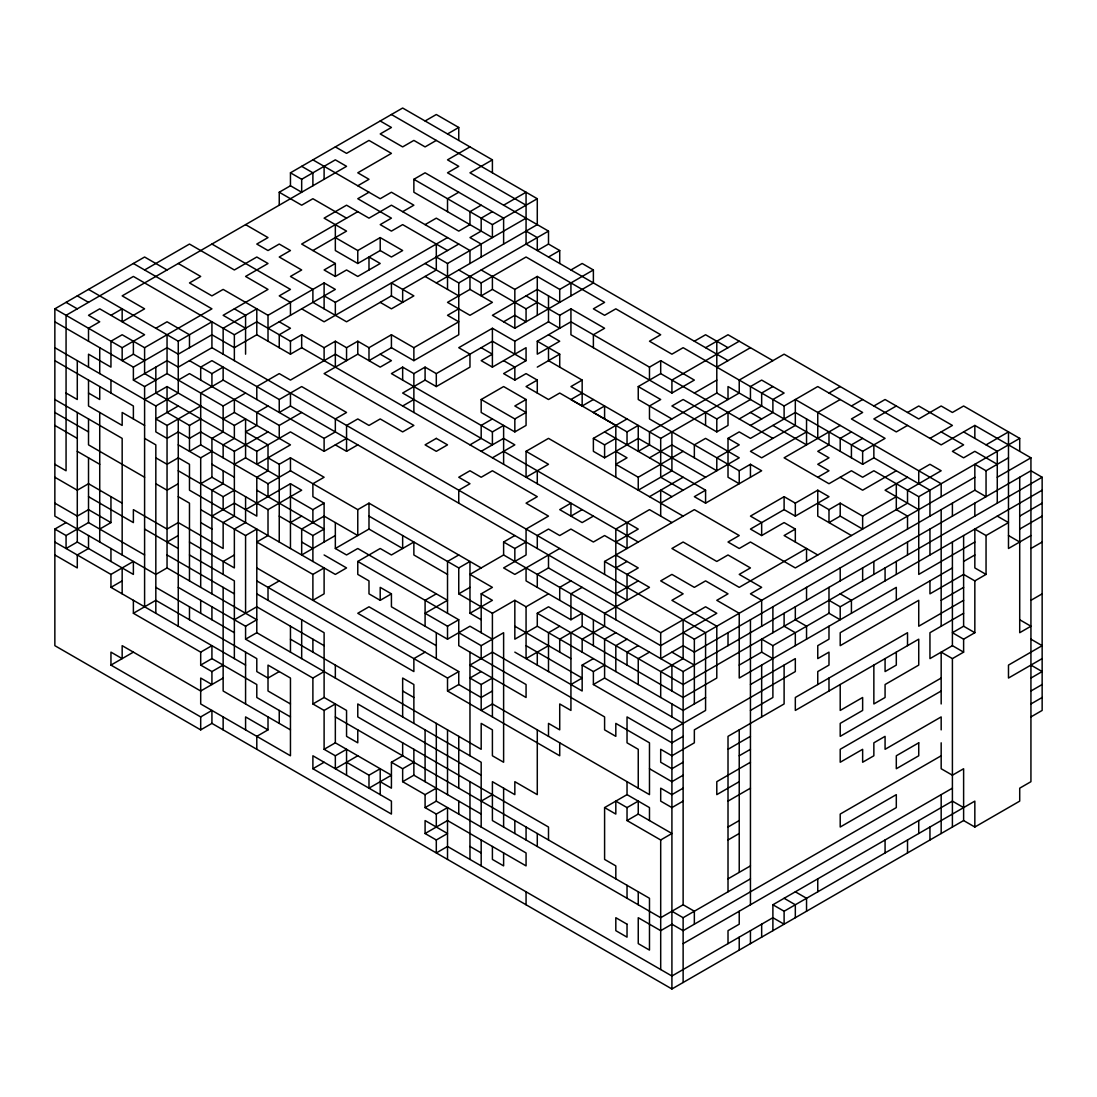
<?xml version="1.0" encoding="UTF-8"?>
<svg xmlns="http://www.w3.org/2000/svg" width="1097" height="1097" viewBox="0 0 1097 1097"><rect width="100%" height="100%" fill="white"/><g stroke="black" fill="none" stroke-linecap="round" stroke-linejoin="round"><path stroke-width="1.5" d="M178.263 587.361L245.577 626.236L256.794 619.75L167.046 567.931L155.829 574.417L54.85 516.111L54.85 308.833L144.598 257.013L167.046 269.972M110.948 315.305L122.165 308.833L122.165 321.791L144.598 308.833L122.165 295.875L346.556 166.333L335.339 159.847L301.675 179.291L301.675 192.236L290.458 185.763L290.458 172.805L402.654 108.027L492.402 159.847L492.402 172.805M144.598 269.972L189.479 244.055L234.36 269.972L256.794 257.013L268.011 263.486L245.577 276.444L268.011 289.402L223.144 315.305L245.577 328.264M279.241 205.194L279.241 192.236L290.458 185.763M425.088 120.985L436.304 114.513L458.752 127.471L458.752 140.416M357.773 185.763L368.99 179.291L357.773 172.805L391.423 153.374L368.99 140.416L346.556 153.374L335.339 146.902M436.304 140.416L425.088 146.902L413.871 140.416L402.654 146.902L380.206 133.944L391.423 127.471L380.206 120.985M447.521 133.944L458.752 127.471M368.99 192.236L357.773 198.722L391.423 218.152L380.206 224.624L391.423 231.11L402.654 224.624L447.521 250.541M54.85 308.833L122.165 347.694L144.598 334.75L99.731 308.833L88.514 315.305L99.731 321.791L88.514 328.264L88.514 341.222M155.829 328.264L167.046 321.791L189.479 334.75L189.479 347.694M357.773 211.666L301.675 244.055L335.339 263.486L335.339 276.444L346.556 269.972L357.773 276.444L380.206 263.486L368.99 257.013L368.99 269.972M413.871 179.291L492.402 224.624L492.402 237.583L413.871 192.236L413.871 179.291L425.088 172.805L503.619 218.152L503.619 244.055M469.969 146.902L447.521 159.847L458.752 166.333L447.521 172.805L548.5 231.11L548.5 244.055L559.717 250.541L559.717 263.486M144.598 360.652L133.381 354.18L122.165 360.652L122.165 347.694M88.514 367.125L88.514 354.18L110.948 367.125L110.948 341.222L122.165 334.75L144.598 347.694L211.927 308.833L133.381 263.486M312.892 250.541L346.556 231.11L324.109 218.152L346.556 205.194L368.99 218.152L391.423 205.194L469.969 250.541L469.969 263.486M54.85 321.791L133.381 367.125L167.046 347.694L178.263 354.18L211.927 334.75L234.36 347.694L256.794 334.75L290.458 354.18L301.675 347.694L638.248 542.014M88.514 289.402L178.263 341.222L211.927 321.791L211.927 347.694L178.263 367.125L167.046 360.652L133.381 380.083L133.381 367.125M402.654 211.666L413.871 205.194L391.423 192.236L380.206 198.722L312.892 159.847M492.402 159.847L469.969 172.805L526.066 205.194M335.339 263.486L324.109 269.972L335.339 276.444M335.339 237.583L357.773 250.541L380.206 237.583L402.654 250.541L391.423 257.013L380.206 250.541L380.206 237.583M458.752 192.236L447.521 198.722L447.521 211.666M133.381 380.083L144.598 386.569L167.046 373.611L223.144 406L245.577 393.041M54.85 464.292L66.067 470.778L66.067 315.305L133.381 276.444L234.36 334.75L256.794 321.791L290.458 341.222L301.675 334.75L324.109 347.694L335.339 341.222L346.556 347.694L357.773 341.222L368.99 347.694L391.423 334.75L413.871 347.694L458.752 321.791L447.521 315.305L458.752 308.833M178.263 263.486L200.696 276.444L189.479 282.93L211.927 295.875L223.144 289.402L268.011 315.305L324.109 282.93L335.339 289.402L268.011 328.264M335.339 224.624L335.339 250.541L357.773 263.486L380.206 250.541M425.088 224.624L436.304 218.152L458.752 231.11L469.969 224.624L469.969 211.666L481.185 205.194M144.598 399.514L167.046 386.569L234.36 425.43L245.577 418.944L245.577 457.819L279.241 477.25M178.263 380.083L189.479 373.611L279.241 425.43L301.675 412.472M54.85 347.694L155.829 406L178.263 393.041L178.263 341.222M189.479 360.652L211.927 373.611L223.144 367.125L223.144 380.083L324.109 438.389L335.339 431.903L335.339 418.944L346.556 412.472L301.675 386.569L279.241 399.514L211.927 360.652L200.696 367.125L200.696 380.083M324.109 295.875L335.339 302.361L447.521 237.583M492.402 211.666L481.185 218.152L481.185 231.11L469.969 237.583L481.185 244.055L481.185 257.013M503.619 205.194L526.066 192.236L526.066 244.055L728.01 360.652M178.263 406L155.829 418.944L167.046 425.43L200.696 406M223.144 380.083L200.696 393.041L200.696 444.861L268.011 483.722L290.458 470.764L357.773 509.639L368.99 503.153L481.185 567.931M458.752 244.055L324.109 321.791L301.675 308.833M492.402 224.624L537.283 198.722L537.283 224.624M436.304 244.055L436.304 269.972L402.654 289.402L402.654 302.361L391.423 295.875L346.556 321.791L312.892 302.361L312.892 289.402L290.458 276.444L301.675 269.972L279.241 257.013L290.458 250.541L279.241 244.055L268.011 250.541L256.794 244.055L268.011 237.583L245.577 224.624M436.304 257.013L447.521 263.486L526.066 218.152M167.046 386.569L167.046 412.472L189.479 425.43L200.696 418.944M436.304 282.93L537.283 224.624M223.144 418.944L234.36 412.472L290.458 444.861L256.794 464.292L256.794 451.333L290.458 431.903L324.109 451.333L346.556 438.389M425.088 263.486L458.752 282.93L548.5 231.11M593.381 399.514L582.164 406L582.164 380.083L570.934 386.569L660.696 438.375L739.227 393.041L739.227 380.083L784.108 354.18L941.171 444.861L974.835 425.43L1030.933 457.819L1030.933 781.695L1019.716 788.167L1019.716 801.125L974.835 827.028L963.619 820.556L671.913 988.973L211.927 723.389L200.696 729.875L54.85 645.667L54.85 529.069L66.067 522.597M200.696 444.861L189.479 451.333L189.479 425.43M268.011 406L256.794 412.472L256.794 425.43L245.577 431.903L268.011 444.861L268.011 470.764L256.794 477.25L256.794 516.111L234.36 503.153L211.927 516.111M380.206 354.18L391.423 360.652L380.206 367.125L357.773 354.18L324.109 373.611L413.871 425.43L402.654 431.903L380.206 418.944L368.99 425.43L357.773 418.944L346.556 425.43L346.556 451.333L335.339 444.861M469.969 289.402L447.521 302.361L469.969 315.305L492.402 302.361L469.969 289.402L469.969 276.444M458.752 269.972L481.185 282.93L526.066 257.013L604.598 302.361L593.381 308.833L604.598 315.305L615.815 308.833L660.696 334.75L649.479 341.222L671.913 354.18L683.129 347.694L784.108 406L817.759 386.555L862.64 412.472L851.423 418.944L885.073 438.375L862.64 451.333L795.325 412.472L750.444 438.375L739.227 431.903L728.01 438.375L728.01 477.25L739.227 483.722L739.227 470.764L750.444 464.292L761.661 470.764L705.577 503.153L694.346 496.68L705.577 490.194L705.577 503.153M548.5 244.055L537.283 250.541L537.283 237.583L526.066 231.11M54.85 529.069L66.067 535.542L88.514 522.597L144.598 554.972M178.263 444.861L200.696 457.819L211.927 451.333M615.815 554.972L638.248 567.931L627.031 574.403L627.031 600.32L290.458 406L279.241 412.472L279.241 399.514M458.752 282.93L458.752 334.75L413.871 360.652L391.423 347.694L368.99 360.652L368.99 347.694M537.283 302.361L526.066 308.833L492.402 289.402L481.185 295.875L481.185 282.93M548.5 257.013L559.717 250.541M54.85 542.028L110.948 574.417L133.381 561.458L133.381 574.417L77.284 542.028L66.067 548.5L66.067 535.542M99.731 529.069L110.948 522.597L110.948 496.68M178.263 483.722L167.046 490.208L155.829 483.722M155.829 406L155.829 431.903L167.046 438.389L178.263 431.903L189.479 438.389L200.696 431.903L234.36 451.333L268.011 431.903M481.185 269.972L514.836 289.402L537.283 276.444L559.717 289.402L593.381 269.972L593.381 282.93L514.836 328.264L492.402 315.305L537.283 289.402L559.717 302.361L559.717 289.402M200.696 483.722L211.927 477.25L268.011 509.639L268.011 535.542L256.794 542.028L312.892 574.403L324.109 567.931L324.109 593.847L312.892 600.32L312.892 574.403M234.36 464.292L245.577 457.819M481.185 347.694L492.402 354.18L481.185 360.652L492.402 367.125L526.066 347.694L526.066 360.652L492.402 341.222L436.304 373.611L425.088 367.125L413.871 373.611L402.654 367.125L391.423 373.611L492.402 431.903L503.619 425.43L503.619 464.292M570.934 269.972L582.164 263.486L593.381 269.972M593.381 347.694L593.381 334.75L604.598 328.264L570.934 308.833L559.717 315.305L559.717 328.264L548.5 321.791L514.836 341.222L492.402 328.264L458.752 347.694L469.969 354.18L469.969 367.125L436.304 386.569L425.088 380.083L402.654 393.041L492.402 444.861L492.402 431.903M503.619 321.791L514.836 315.305L526.066 321.791L526.066 308.833M178.263 470.764L223.144 496.68L234.36 490.208M268.011 457.819L279.241 464.292L290.458 457.819L324.109 477.25L312.892 483.722L312.892 496.68L324.109 503.153L324.109 542.028M167.046 542.028L178.263 535.542M402.654 406L413.871 399.514M110.948 574.417L110.948 587.361L122.165 580.889M245.577 509.639L290.458 483.722L301.675 490.208L268.011 509.639M346.556 451.333L357.773 444.861M548.5 334.75L559.717 341.222L537.283 354.18L537.283 341.222L570.934 321.791L649.479 367.125L660.696 360.652L694.346 380.083L671.913 393.041L570.934 334.75L570.934 308.833M526.066 360.652L503.619 373.611L514.836 380.083L526.066 373.611L537.283 380.083L537.283 393.041M200.696 509.639L245.577 535.542L256.794 529.069L256.794 632.708L481.185 762.25L481.185 827.028M481.185 399.514L503.619 386.555L526.066 399.514L526.066 425.43L514.836 431.903L481.185 412.472L481.185 399.514L514.836 418.944L526.066 412.472L514.836 405.986L526.066 399.514M537.283 367.125L559.717 354.18L559.717 367.125M133.381 600.32L133.381 613.278L155.829 600.32L256.794 658.611L256.794 671.57L268.011 678.056L279.241 671.57M234.36 554.972L223.144 561.458L223.144 574.403M290.458 522.583L301.675 516.111M290.458 496.68L312.892 509.639L324.109 503.153M537.283 380.083L526.066 386.569L548.5 399.514L559.717 393.041L627.031 431.903L638.248 425.43L638.248 451.333L649.479 444.861L649.479 431.903L716.794 393.041L728.01 399.514L728.01 386.555L862.64 464.292L873.856 457.819L929.954 490.194L929.954 516.111M492.402 418.944L481.185 425.43L481.185 438.375L469.969 444.861M279.241 516.111L312.892 535.542L324.109 529.069L256.794 490.208M223.144 678.056L200.696 691L122.165 645.667L122.165 658.611L110.948 652.139L110.948 665.097L133.381 652.139M335.339 535.542L301.675 554.972L301.675 529.069L324.109 516.111L357.773 535.542L357.773 509.639M481.185 451.333L503.619 438.375L514.836 444.861L492.402 457.819M582.164 393.041L570.934 399.514L582.164 406M279.241 580.889L268.011 587.361L268.011 600.32M492.402 678.042L481.185 684.528L481.185 710.431L492.402 703.959L649.479 794.639L649.479 742.82L615.815 723.389L615.815 736.348L604.598 729.862L604.598 716.917L492.402 652.139L469.969 665.097L526.066 697.486L526.066 684.528L458.752 645.667L458.752 619.75L447.521 626.222L425.088 613.278L447.521 600.32L357.773 548.5L346.556 554.972L335.339 548.5L368.99 529.069L368.99 503.153M694.346 341.222L705.577 334.75L728.01 347.694M234.36 619.75L256.794 606.792L324.109 645.667M526.066 451.333L548.5 464.292L526.066 477.25L526.066 451.333L548.5 438.375L683.129 516.111M671.913 418.944L638.248 399.514L638.248 386.569L660.696 373.611L772.891 438.375M705.577 347.694L728.01 334.75L772.891 360.652M133.381 613.278L200.696 652.139L211.927 645.667L211.927 658.611L256.794 684.528L256.794 697.486L290.458 716.917M492.402 639.181L469.969 626.222L447.521 639.181L391.423 606.792L391.423 593.847L380.206 600.32L368.99 593.847L368.99 580.889L357.773 574.403L357.773 561.458L380.206 548.5L391.423 554.972L413.871 542.028L413.871 554.972L447.521 574.403M739.227 341.222L671.913 380.083L671.913 393.041M200.696 652.139L200.696 665.097L211.927 658.611M245.577 626.236L245.577 639.181L256.794 632.708M705.577 477.25L638.248 438.389L604.598 457.819L593.381 451.333L593.381 438.375L627.031 418.944M716.794 367.125L750.444 347.694M200.696 665.097L211.927 671.57L223.144 665.097M593.381 438.375L604.598 444.861L615.815 438.375M694.346 393.041L716.794 380.083M458.752 554.972L447.521 561.458L447.521 613.278M110.948 665.097L200.696 716.917L211.927 710.431L211.927 723.389M368.99 516.111L458.752 567.931L469.969 561.458L469.969 613.278L481.185 619.75M537.283 587.361L537.283 574.403L548.5 567.931L660.696 632.708L705.577 606.792L716.794 613.278L660.696 645.653L503.619 554.972L503.619 542.014L514.836 535.542M649.479 457.819L671.913 444.861L716.794 470.764L716.794 457.819L739.227 444.861L728.01 438.375M728.01 412.472L728.01 425.43L716.794 431.903L671.913 406L683.129 399.514L716.794 418.944L750.444 399.514L750.444 386.555L761.661 380.083L784.108 393.041L772.891 399.514L772.891 412.472L750.444 425.43M772.891 386.555L761.661 393.041L761.661 406L739.227 418.944M436.304 593.847L425.088 600.32L425.088 626.222M503.619 554.972L469.969 574.403L492.402 587.361L481.185 593.834L481.185 632.708M503.619 542.014L514.836 548.5L526.066 542.014M582.164 509.639L570.934 516.111L570.934 503.153L559.717 509.639L582.164 522.583L593.381 516.111M615.815 451.333L627.031 457.819L615.815 464.292L638.248 477.25L683.129 451.333M245.577 639.181L312.892 678.056L324.109 671.57M458.752 567.931L458.752 593.847L469.969 587.361M559.717 548.5L514.836 574.403L503.619 567.931L526.066 554.972L526.066 529.069L548.5 516.111L526.066 503.153L537.283 496.68L492.402 470.764L481.185 477.25L469.969 470.764L458.752 477.25L469.969 483.722L458.752 490.194L458.752 503.153M649.479 496.68L683.129 477.25M828.989 393.041L840.206 386.555M268.011 716.917L268.011 729.875L256.794 736.348L256.794 749.306M312.892 678.056L312.892 703.959L324.109 697.486L346.556 710.431L346.556 736.348L357.773 742.82L357.773 729.875M469.969 613.278L492.402 600.32L481.185 593.834M660.696 503.153L739.227 457.819L705.577 438.375L694.346 444.861L694.346 457.819M840.206 399.514L817.759 412.472L817.759 438.375M312.892 703.959L324.109 710.431L335.339 703.959L335.339 742.82L391.423 775.209L368.99 788.167L368.99 775.209L346.556 762.25M425.088 652.139L413.871 658.611L413.871 671.57L256.794 580.889M458.752 593.847L492.402 613.278L514.836 600.32L526.066 606.792L548.5 593.834M615.815 542.014L638.248 529.069L503.619 451.333M806.542 431.903L761.661 457.819L750.444 451.333L795.325 425.43L795.325 399.514L941.171 483.722L941.171 496.68M851.423 406L862.64 399.514M570.934 580.889L559.717 587.361L559.717 600.32M604.598 574.403L604.598 561.458L694.346 509.639L739.227 535.542L728.01 542.014L739.227 548.5L750.444 542.014L795.325 567.931L907.521 503.153L907.521 490.194L941.171 470.764L929.954 464.292L918.738 470.764L918.738 483.722M840.206 425.43L784.108 457.819L828.989 483.722L851.423 470.764L862.64 477.25L873.856 470.764L918.738 496.68L1019.716 438.375L1019.716 451.333M873.856 406L885.073 399.514L918.738 418.944L941.171 406L952.402 412.472L963.619 406L1019.716 438.375M481.185 658.611L481.185 645.667L503.619 632.708L503.619 762.25L492.402 755.778L492.402 729.862L481.185 723.389L481.185 749.306L290.458 639.181M514.836 600.32L514.836 639.181L537.283 626.222L537.283 613.278L548.5 606.792L570.934 619.75L582.164 613.278L582.164 626.222L683.129 684.528L1042.15 477.25L1042.15 710.431L1030.933 716.917M582.164 587.361L570.934 593.834L570.934 619.75M615.815 567.931L627.031 561.458M851.423 431.903L840.206 438.375L840.206 451.333M896.304 406L873.856 418.944L896.304 431.903L907.521 425.43M324.109 710.431L324.109 749.306L335.339 742.82M447.521 678.042L458.752 671.57L458.752 684.528L447.521 691L447.521 678.042L256.794 567.931M862.64 438.375L851.423 444.861L851.423 457.819M907.521 412.472L918.738 406L952.402 425.43L929.954 438.375M312.892 768.736L391.423 814.07L391.423 801.125L312.892 755.778L312.892 768.736L324.109 762.25M324.109 749.306L335.339 755.778L346.556 749.306L346.556 775.209M481.185 671.57L469.969 678.042L481.185 684.528M559.717 626.222L548.5 632.708L548.5 671.57M615.815 593.834L638.248 580.889M761.661 535.542L750.444 529.069L784.108 509.639L795.325 516.111L828.989 496.68L817.759 490.194L795.325 503.153L784.108 496.68L750.444 516.111L761.661 522.583L761.661 535.542L784.108 522.583L795.325 529.069L795.325 542.014M817.759 477.25L828.989 470.764L817.759 464.292L828.989 457.819L817.759 451.333L828.989 444.861L828.989 431.903M357.773 755.778L335.339 768.736L335.339 755.778M548.5 645.667L526.066 658.611L526.066 606.792M582.164 626.222L559.717 639.181L559.717 652.139M492.402 691L481.185 697.486L458.752 684.528M615.815 632.708L604.598 639.181L604.598 678.042L683.129 723.389M795.325 529.069L784.108 535.542L817.759 554.972M817.759 503.153L828.989 509.639L840.206 503.153L862.64 516.111L896.304 496.68M896.304 470.764L862.64 490.194L840.206 477.25M368.99 775.209L380.206 768.736L380.206 794.639M380.206 781.695L391.423 788.167L391.423 762.25L402.654 755.778L402.654 742.82M391.423 762.25L402.654 768.736L413.871 762.25M514.836 652.139L582.164 691L582.164 665.097L593.381 658.611M627.031 639.181L615.815 645.653L615.815 671.57M862.64 516.111L862.64 529.069L840.206 516.111L828.989 522.583L828.989 509.639M907.521 477.25L885.073 490.194L918.738 509.639M402.654 768.736L402.654 781.695L413.871 775.209L481.185 814.07M570.934 684.528L582.164 678.042L526.066 645.667M582.164 665.097L593.381 671.57L604.598 665.097M638.248 645.653L627.031 652.139L627.031 665.097M986.052 444.861L1008.486 431.903L1008.486 548.5L1030.933 535.542M593.381 671.57L593.381 684.528L604.598 678.042M649.479 652.139L638.248 658.611L638.248 684.528M402.654 781.695L425.088 794.639L436.304 788.167M683.129 632.708L694.346 639.181L974.835 477.25M660.696 632.708L660.696 658.611L683.129 645.653L694.346 652.139L974.835 490.194L974.835 464.292L986.052 470.764L1008.486 457.819M425.088 794.639L425.088 807.598L436.304 801.125L526.066 852.945L526.066 865.89L447.521 820.556L425.088 833.514L425.088 820.556L447.521 833.514L436.304 839.987L425.088 833.514M997.269 477.25L1030.933 457.819M425.088 807.598L436.304 814.07L447.521 807.598L447.521 859.417M526.066 567.931L526.066 580.889L683.129 671.57L1030.933 470.764L1042.15 477.25M481.185 801.125L492.402 794.639M739.227 665.097L761.661 652.139L772.891 658.611M761.661 652.139L761.661 639.181L772.891 645.653L828.989 613.278L840.206 619.75L840.206 606.792L828.989 600.32M840.206 606.792L1042.15 490.208M705.577 697.473L683.129 710.431L537.283 626.222M974.835 542.028L918.738 574.403L918.738 496.68M986.052 535.542L986.052 574.403L974.835 567.931L974.835 529.069L986.052 535.542L1008.486 522.583L997.269 516.111M1019.716 516.111L1042.15 503.153M593.381 684.528L671.913 729.862L705.577 710.431L705.577 632.708L211.927 347.694M750.444 684.528L795.325 658.611L795.325 671.57L694.346 729.862L694.346 742.82L671.913 755.778L660.696 749.292L660.696 762.25L671.913 768.736L683.129 762.25M952.402 567.931L840.206 632.708L840.206 645.667L918.738 600.32L918.738 626.222L963.619 600.32M963.619 561.458L974.835 554.972M1019.716 529.069L1042.15 516.111M683.129 736.348L671.913 742.82L627.031 716.917L627.031 742.82L638.248 749.306L638.248 788.167M750.444 710.431L772.891 697.486L772.891 645.653M941.171 600.32L963.619 587.361M929.954 580.889L929.954 593.847L963.619 574.403L974.835 580.889L986.052 574.403M1030.933 548.5L1042.15 542.028M615.815 878.848L615.815 865.89L604.598 859.417L604.598 807.598L627.031 794.639L649.479 807.598L649.479 820.556M627.031 807.598L638.248 801.125L638.248 814.07L671.913 833.501L660.696 839.987L627.031 820.556L627.031 807.598L615.815 801.125L615.815 814.07L604.598 807.598M683.129 775.209L671.913 781.681L649.479 768.736M728.01 749.306L750.444 736.348M963.619 613.278L929.954 632.708L929.954 658.611L952.402 645.667L963.619 652.139L963.619 639.181L974.835 632.708L974.835 580.889M627.031 820.556L638.248 814.07M683.129 788.167L671.913 794.639L660.696 788.167L660.696 801.125L671.913 807.598L683.129 801.125M739.227 755.778L750.444 749.306M974.835 632.708L963.619 626.222L952.402 632.708L963.619 639.181M750.444 762.25L716.794 781.681L716.794 794.639L739.227 781.681M1030.933 600.32L1042.15 593.847M941.171 703.959L941.171 652.139L952.402 658.611L963.619 652.139M728.01 801.125L750.444 788.167M941.171 678.042L840.206 736.348L840.206 723.389L862.64 710.431L862.64 697.486L840.206 710.431L840.206 684.528M941.171 691L840.206 749.306L840.206 762.25L862.64 749.306L862.64 762.25L873.856 755.778L873.856 742.82L885.073 736.348L885.073 749.306L941.171 716.917L941.171 729.875M728.01 827.028L739.227 820.556M728.01 839.987L739.227 833.501M1042.15 658.611L1008.486 678.042L1008.486 665.097L1042.15 645.667L1030.933 639.181M1030.933 678.056L1042.15 671.57L1030.933 665.097M1030.933 691L1042.15 684.528M694.346 924.195L694.346 911.237L683.129 904.764L660.696 917.709L492.402 820.556L492.402 781.681L514.836 794.639L514.836 781.681L537.283 794.639L537.283 729.862M728.01 878.848L750.444 865.89M941.171 755.778L840.206 814.07L840.206 827.028L896.304 794.639L896.304 807.598L683.129 930.667L671.913 924.195L660.696 930.667L638.248 917.709L638.248 943.626L649.479 950.098L649.479 898.278L335.339 716.917M1030.933 703.959L1042.15 697.486M671.913 911.237L683.129 917.709L750.444 878.848M683.129 943.626L952.402 788.167M772.891 930.667L772.891 904.764L952.402 801.125L963.619 807.598M772.891 904.764L784.108 911.237L974.835 801.125L974.835 827.028M963.619 431.903L997.269 451.333L997.269 503.153M391.423 114.513L537.283 198.722M941.171 431.903L963.619 444.861L952.402 451.333L963.619 457.819L974.835 451.333L997.269 464.292M974.835 490.194L986.052 496.68L986.052 470.764M1008.486 535.542L1019.716 542.028M750.444 412.472L761.661 418.944M772.891 425.43L806.542 444.861L806.542 418.944M301.675 166.333L312.892 172.805L312.892 185.763M526.066 295.875L559.717 315.305M290.458 172.805L301.675 179.291M346.556 218.152L312.892 198.722L301.675 205.194L279.241 192.236M638.248 386.569L660.696 399.514L649.479 406L649.479 418.944L739.227 470.764M425.088 276.444L458.752 295.875M537.283 341.222L559.717 354.18M1019.716 619.75L1030.933 626.222L1019.716 632.708L1019.716 477.25M582.164 380.083L548.5 360.652L548.5 347.694M851.423 535.542L817.759 516.111L817.759 490.194M503.619 360.652L514.836 367.125L514.836 380.083M380.206 302.361L391.423 308.833L413.871 295.875L391.423 282.93L391.423 295.875M604.598 431.903L705.577 490.194M683.129 490.194L660.696 477.25L660.696 438.375M671.913 496.68L660.696 490.194L660.696 516.111M840.206 593.834L851.423 600.32L851.423 613.278M211.927 244.055L290.458 289.402L279.241 295.875L290.458 302.361L290.458 315.305M671.913 522.583L649.479 509.639L615.815 529.069L615.815 619.75M279.241 321.791L290.458 328.264L279.241 334.75L279.241 347.694M234.36 308.833L245.577 315.305L245.577 354.18M604.598 561.458L649.479 587.361L604.598 613.278L604.598 626.222L582.164 639.181L582.164 652.139M77.284 295.875L88.514 302.361M66.067 302.361L77.284 308.833M671.913 652.139L694.346 665.097M155.829 380.083L144.598 373.611L144.598 347.694M256.794 451.333L155.829 393.041L155.829 367.125M537.283 613.278L683.129 697.473L716.794 678.042L716.794 626.222L671.913 600.32L683.129 593.834L660.696 580.889L671.913 574.403L694.346 587.361L705.577 580.889L728.01 593.834L716.794 600.32L739.227 613.278L739.227 678.042L896.304 587.361L896.304 600.32M368.99 529.069L402.654 548.5L402.654 535.542M54.85 360.652L133.381 406L133.381 418.944M514.836 626.222L570.934 658.611M88.514 393.041L99.731 399.514L99.731 386.569M144.598 425.43L122.165 412.472L122.165 425.43L88.514 406L88.514 380.083M211.927 464.292L234.36 477.25M66.067 393.041L77.284 399.514L77.284 360.652M144.598 438.389L155.829 444.861L155.829 613.278M357.773 561.458L458.752 619.75M54.85 399.514L122.165 438.389L122.165 554.972M155.829 457.819L167.046 464.292L178.263 457.819L189.479 464.292L189.479 490.208L335.339 574.417L346.556 567.931L324.109 554.972M301.675 542.028L312.892 548.5M391.423 593.847L380.206 587.361L380.206 600.32M458.752 632.708L481.185 645.667M54.85 412.472L88.514 431.903M54.85 425.43L77.284 438.389M144.598 477.25L88.514 444.861L88.514 418.944M178.263 496.68L189.479 503.153L189.479 580.889M436.304 645.667L368.99 606.792L357.773 613.278L458.752 671.57M77.284 451.333L99.731 464.292M200.696 522.583L211.927 529.069M122.165 503.153L88.514 483.722L77.284 490.208L54.85 477.25M189.479 542.028L234.36 567.931L234.36 529.069L245.577 522.583L245.577 496.68M447.521 691L559.717 755.778L559.717 742.82M795.325 891.806L806.542 898.278L806.542 911.237M88.514 496.68L133.381 522.597L133.381 509.639L167.046 529.069L178.263 522.583L223.144 548.5L223.144 522.583L234.36 516.111L234.36 451.333M144.598 529.069L178.263 548.5M189.479 554.972L234.36 580.889L234.36 658.611M256.794 593.847L324.109 632.708L324.109 697.486M784.108 898.278L795.325 904.764L795.325 917.709M110.948 522.597L88.514 509.639L77.284 516.111L54.85 503.153M167.046 554.972L234.36 593.847M402.654 691L413.871 697.486M155.829 587.361L234.36 632.708M481.185 775.209L357.773 703.959L357.773 716.917L548.5 827.028L548.5 839.987M54.85 554.972L77.284 567.931L77.284 554.972L88.514 548.5L88.514 535.542M110.948 587.361L245.577 665.097M290.458 703.959L268.011 691L268.011 665.097L290.458 678.056L290.458 755.778L200.696 703.959L200.696 678.056L211.927 684.528L211.927 671.57M290.458 729.875L223.144 691L223.144 587.361M268.011 729.875L245.577 716.917L245.577 729.875M469.969 846.459L481.185 852.945M974.835 425.43L974.835 438.375M974.835 503.153L974.835 516.111M963.619 535.542L963.619 626.222M963.619 820.556L963.619 768.736L952.402 775.209L941.171 768.736L941.171 742.82M952.402 503.153L952.402 516.111M952.402 542.028L952.402 645.667M952.402 658.611L952.402 827.028M941.171 509.639L941.171 626.222M941.171 794.639L941.171 833.514M929.954 529.069L929.954 554.972M929.954 827.028L929.954 839.987M918.738 820.556L918.738 833.514M907.521 529.069L907.521 516.111L896.304 509.639L896.304 483.722M907.521 542.014L907.521 554.972M907.521 645.667L907.521 632.708L795.325 697.486L795.325 710.431L918.738 639.181L918.738 665.097L885.073 684.528L885.073 697.486L873.856 703.959L873.856 665.097M907.521 839.987L907.521 852.945M896.304 561.458L896.304 574.403M896.304 652.139L896.304 665.097L885.073 671.57L885.073 658.611M885.073 567.931L885.073 580.889M885.073 839.987L885.073 852.945M873.856 444.861L873.856 457.819M873.856 561.458L873.856 574.403M862.64 451.333L862.64 464.292M862.64 567.931L862.64 580.889M840.206 503.153L840.206 516.111M840.206 567.931L840.206 580.889M828.989 587.361L828.989 613.278M828.989 626.222L828.989 639.181L817.759 645.653L817.759 658.611L828.989 652.139L828.989 665.097L817.759 671.57L817.759 684.528M828.989 678.042L828.989 691M817.759 878.848L817.759 891.806M806.542 561.458L806.542 548.5L739.227 587.361L671.913 548.5L683.129 542.014L716.794 561.458L728.01 554.972L750.444 567.931L739.227 574.403L761.661 587.361L750.444 593.834L761.661 600.32L761.661 626.222M806.542 587.361L806.542 600.32M806.542 639.181L806.542 626.222L795.325 619.75L795.325 606.792M795.325 503.153L795.325 516.111M795.325 645.653L795.325 632.708L784.108 626.222L784.108 613.278M784.108 406L784.108 418.944M784.108 496.68L784.108 509.639M784.108 665.097L784.108 703.959L728.01 736.348L728.01 891.806M784.108 911.237L784.108 924.195L772.891 917.709L671.913 976.015L447.521 846.459L436.304 852.945L436.304 839.987M772.891 606.792L772.891 632.708M761.661 665.097L761.661 716.917M761.661 924.195L761.661 937.153M750.444 464.292L750.444 477.25M750.444 619.75L750.444 904.764M750.444 930.667L750.444 943.626M739.227 729.862L739.227 872.376M739.227 911.237L739.227 924.195L728.01 930.667L728.01 943.626M739.227 937.153L739.227 950.098M728.01 632.708L728.01 645.653M716.794 341.222L716.794 393.041M716.794 418.944L716.794 431.903M705.577 412.472L705.577 425.43M694.346 639.181L694.346 703.959M683.129 619.75L683.129 658.611L660.696 671.57L660.696 697.473M683.129 671.57L683.129 904.764M683.129 917.709L683.129 982.487M671.913 431.903L671.913 470.764L638.248 490.194L638.248 477.25M671.913 665.097L671.913 691M671.913 703.959L671.913 716.917M671.913 729.862L671.913 988.973M660.696 360.652L660.696 373.611M660.696 839.987L660.696 969.529M649.479 367.125L649.479 380.083M638.248 891.806L638.248 904.764M627.031 431.903L627.031 444.861M627.031 522.583L627.031 548.5L604.598 535.542L593.381 542.014L570.934 529.069L559.717 535.542L548.5 529.069L537.283 535.542L537.283 548.5M627.031 781.681L627.031 794.639M627.031 885.32L627.031 898.278M615.815 477.25L615.815 425.43L593.381 412.472L604.598 406L604.598 418.944M604.598 444.861L604.598 457.819M593.381 619.75L593.381 645.653M570.934 282.93L570.934 295.875M570.934 632.708L570.934 710.431L559.717 703.959L559.717 729.862L548.5 723.389L548.5 736.348M548.5 295.875L548.5 321.791M548.5 554.972L548.5 567.931M537.283 276.444L537.283 315.305M537.283 470.764L537.283 483.722M537.283 652.139L537.283 665.097M537.283 833.514L537.283 846.459M526.066 827.028L526.066 839.987M526.066 891.806L526.066 904.764M514.836 289.402L514.836 328.264M514.836 341.222L514.836 354.18M514.836 418.944L514.836 431.903M514.836 548.5L514.836 561.458M514.836 820.556L514.836 833.514M503.619 788.167L503.619 827.028M503.619 852.945L503.619 865.89L492.402 859.417L492.402 846.459M492.402 276.444L492.402 289.402M492.402 328.264L492.402 367.125M492.402 613.278L492.402 716.917M481.185 839.987L481.185 865.89M469.969 652.139L469.969 755.778M469.969 781.695L469.969 859.417M458.752 736.348L458.752 788.167M458.752 801.125L458.752 814.07M447.521 263.486L447.521 289.402M447.521 626.222L447.521 639.181M447.521 729.862L447.521 794.639M436.304 373.611L436.304 386.569M436.304 632.708L436.304 658.611M436.304 723.389L436.304 801.125M436.304 814.07L436.304 827.028M425.088 367.125L425.088 380.083M425.088 729.862L425.088 781.695M413.871 347.694L413.871 360.652M413.871 373.611L413.871 412.472M413.871 723.389L413.871 684.528L402.654 678.042L402.654 716.917M413.871 749.306L413.871 775.209M402.654 367.125L402.654 380.083M391.423 334.75L391.423 347.694M357.773 250.541L357.773 263.486M357.773 341.222L357.773 354.18M346.556 347.694L346.556 360.652L335.339 354.18L290.458 380.083L279.241 373.611L256.794 386.569L256.794 399.514M335.339 302.361L335.339 315.305M335.339 341.222L335.339 367.125M335.339 522.583L335.339 548.5M335.339 665.097L335.339 678.056M324.109 166.333L324.109 179.291M324.109 282.93L324.109 308.833M324.109 347.694L324.109 360.652M324.109 438.389L324.109 451.333M312.892 509.639L312.892 522.583M312.892 535.542L312.892 561.458M312.892 639.181L312.892 652.139M301.675 334.75L301.675 347.694M301.675 619.75L301.675 658.611M290.458 341.222L290.458 354.18M290.458 393.041L290.458 406M290.458 457.819L290.458 470.764M290.458 483.722L290.458 548.5M290.458 626.236L290.458 652.139M279.241 425.43L279.241 438.389M279.241 464.292L279.241 542.028M279.241 710.431L279.241 723.389M268.011 315.305L268.011 341.222M268.011 483.722L268.011 496.68M256.794 334.75L256.794 308.833L223.144 328.264L223.144 354.18M245.577 535.542L245.577 613.278M245.577 652.139L245.577 703.959M234.36 334.75L234.36 360.652M234.36 399.514L234.36 412.472M234.36 425.43L234.36 438.389L223.144 444.861L223.144 457.819M223.144 406L223.144 431.903L211.927 438.389L211.927 477.25M223.144 470.764L223.144 483.722L211.927 490.208L211.927 593.847M223.144 496.68L223.144 509.639M223.144 716.917L223.144 729.875M211.927 373.611L211.927 386.569M211.927 606.792L211.927 619.75M200.696 457.819L200.696 587.361M200.696 600.32L200.696 613.278M200.696 716.917L200.696 729.875M189.479 606.792L189.479 619.75M178.263 418.944L178.263 626.236M167.046 334.75L167.046 373.611M167.046 425.43L167.046 567.931M144.598 386.569L144.598 606.792M133.381 341.222L133.381 354.18M122.165 567.931L122.165 593.847M110.948 380.083L110.948 393.041M110.948 548.5L110.948 561.458M99.731 347.694L99.731 373.611M99.731 412.472L99.731 542.028M88.514 457.819L88.514 522.597M77.284 412.472L77.284 542.028M436.304 438.389L425.088 444.861L436.304 451.333L447.521 444.861L436.304 438.389M918.738 742.82L896.304 755.778L896.304 768.736L918.738 755.778L918.738 742.82M627.031 924.195L615.815 917.709L615.815 930.667L627.031 937.153L627.031 924.195"/></g></svg>
